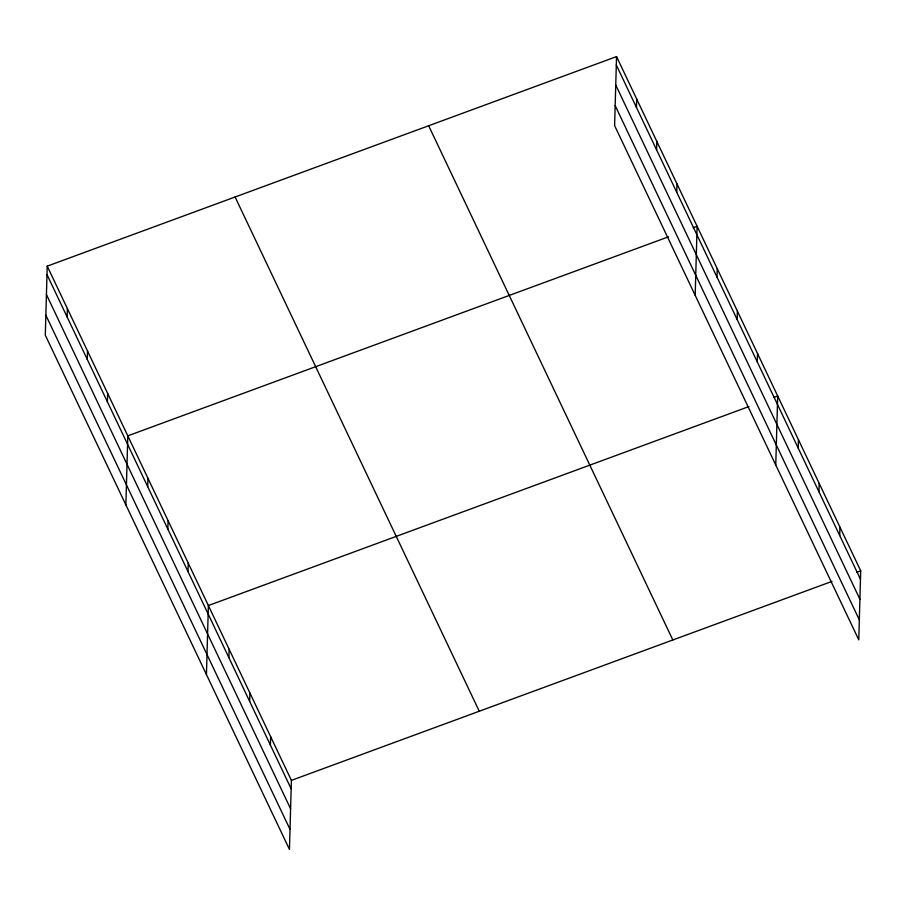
<?xml version="1.0" encoding="UTF-8"?>
<svg xmlns="http://www.w3.org/2000/svg" width="906" height="906" viewBox="0 0 906 906"><rect width="100%" height="100%" fill="white"/><g stroke="black" fill="none" stroke-linecap="round" stroke-linejoin="round"><path stroke-width="1.36" d="M47.225 266.149L45.3 335.175L289.456 849.409L291.392 780.383L47.225 266.149L616.544 56.591L860.7 570.825L858.775 639.851L614.608 125.617L616.544 56.591M67.135 316.987L67.372 308.572M87.282 359.41L87.52 350.996M107.418 401.834L107.655 393.419M125.877 504.869L127.803 435.843L668.413 236.851M147.712 486.681L147.95 478.266M167.848 529.104L168.086 520.69M187.995 571.527L188.233 563.113M206.443 674.574L208.38 605.536L748.979 406.545M228.89 657.665L229.127 649.251M249.648 701.38L249.886 692.965M270.396 745.083L270.634 736.669M636.442 107.429L636.68 99.014M656.59 149.852L656.827 141.438M676.737 192.276L676.963 183.861M695.185 295.311L697.11 226.285L693.203 227.723M717.02 277.123L717.258 268.708M737.167 319.546L737.393 311.132M757.303 361.981L757.541 353.555M775.763 465.016L777.688 395.99L773.769 397.428M798.209 448.108L798.435 439.693M818.956 491.822L819.194 483.408M839.715 535.525L839.941 527.111M291.392 780.383L832.002 581.392M856.782 572.264L860.7 570.825M616.307 65.005L860.462 579.24M615.74 85.005L859.907 599.24M615.174 105.617L859.33 619.851M428.663 125.741L672.83 639.976M235.096 196.998L479.263 711.233M46.987 274.563L291.154 788.798M46.433 294.563L290.6 808.798M45.855 315.175L290.022 829.409"/></g></svg>
